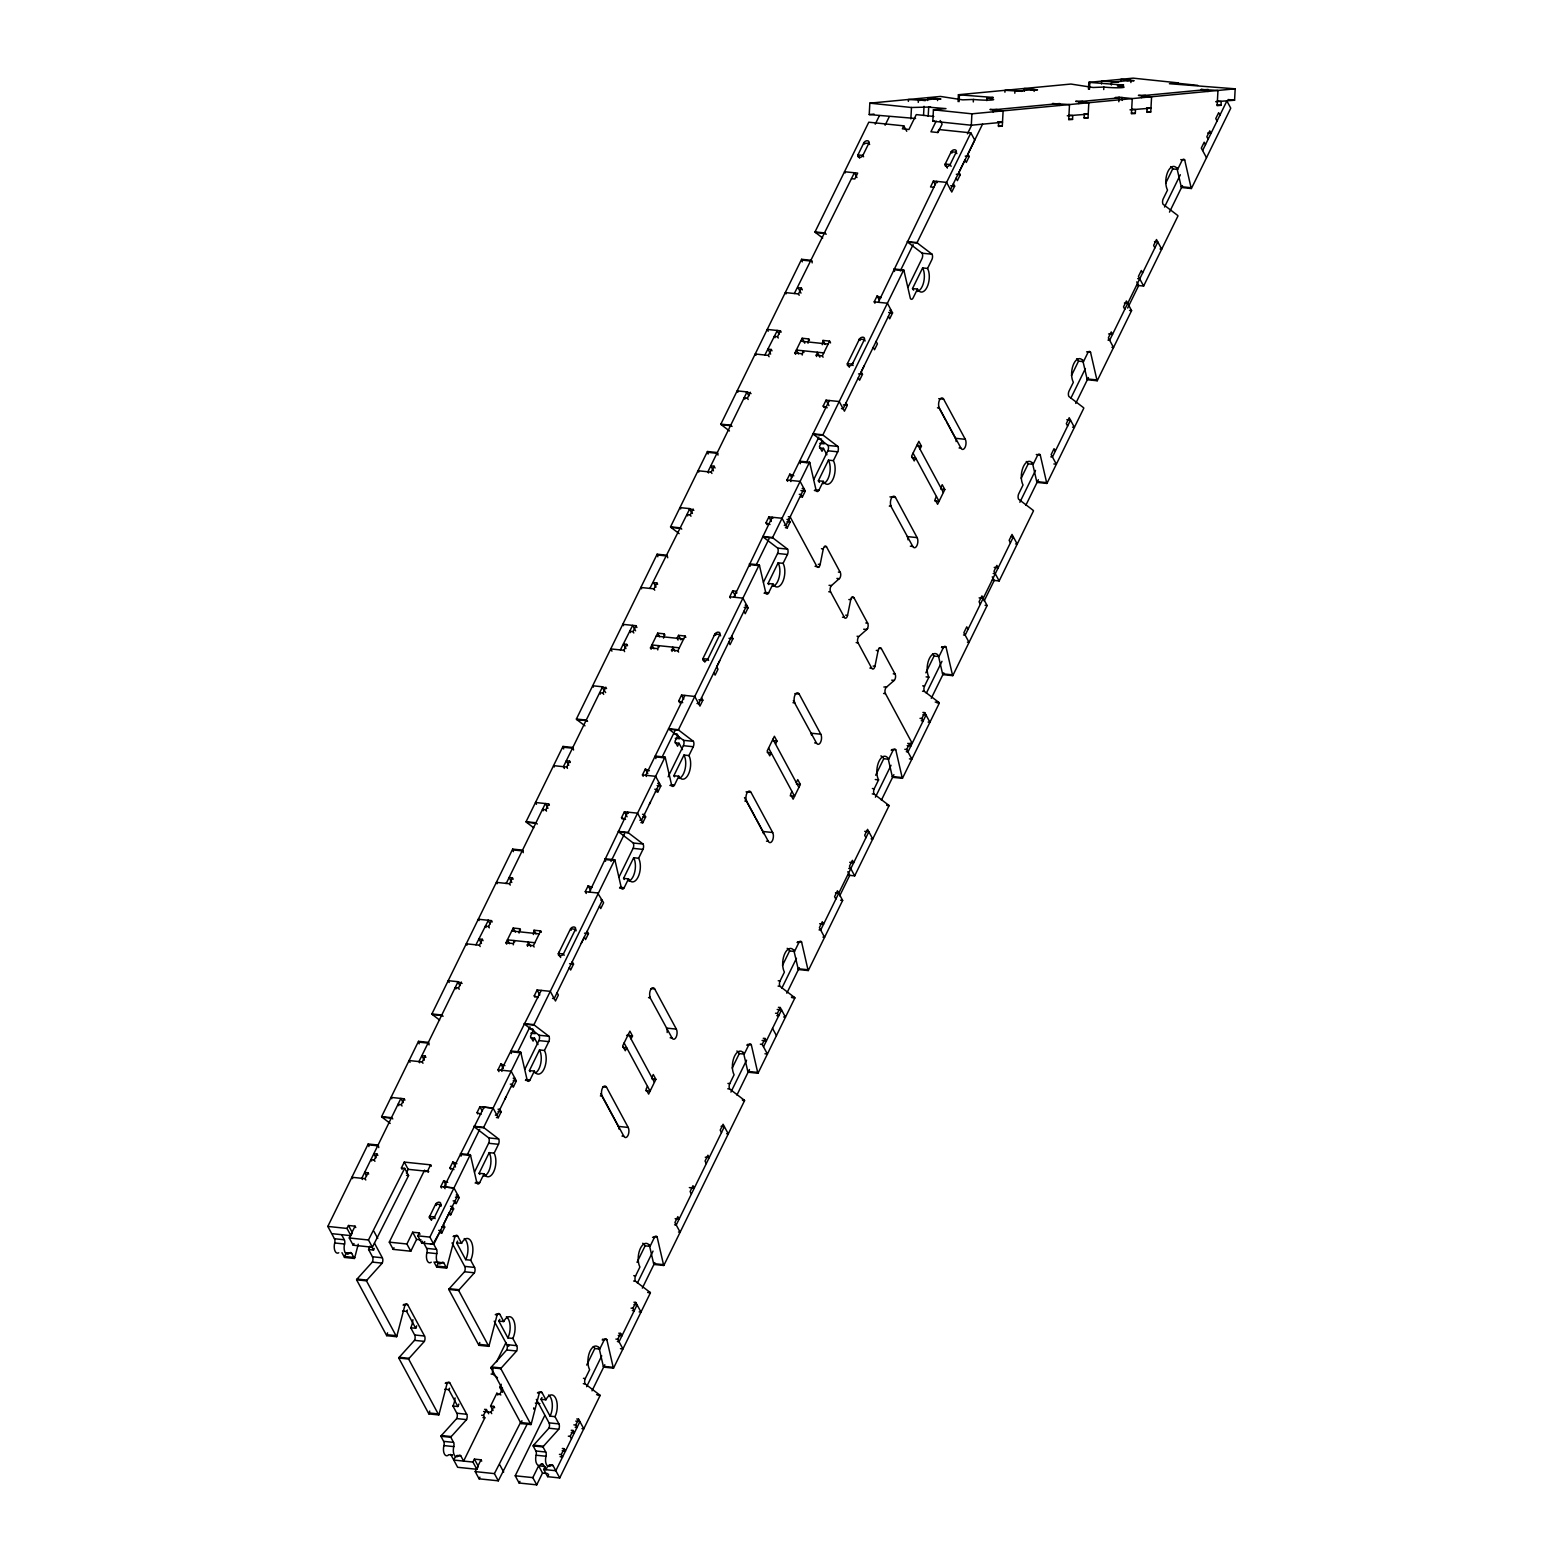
<?xml version="1.0" encoding="UTF-8"?>
<svg xmlns="http://www.w3.org/2000/svg" width="1563" height="1563" viewBox="0 0 1563 1563"><rect width="100%" height="100%" fill="white"/><g stroke="black" fill="none" stroke-linecap="round" stroke-linejoin="round"><path stroke-width="1.5" d="M867.309 628.893A3.712 1.856 -84 0 0 867.602 628.346L868.09 626.568A3.829 1.915 -84 0 0 868.129 624.926L867.875 623.657A3.829 1.915 -84 0 0 867.66 623.168L853.945 597.711A3.829 1.915 -84 0 0 850.76 599.528L847.556 615.353A3.829 1.915 -84 0 1 844.684 617.893L830.461 591.635A3.829 1.915 -84 0 1 830.168 590.423L830.129 588.997A3.829 1.915 -84 0 1 830.266 588.079L830.676 586.77A3.829 1.915 -84 0 1 831.496 585.558L839.8 578.193A3.829 1.915 -84 0 0 840.464 572.8L826.534 546.855L824.678 546.659M915.566 118.475L869.223 114.568L869.829 103.158L940.496 96.437L962.71 99.856L973.436 99.446A13.383 1.153 3.1 0 0 991.724 100.012A13.383 1.153 3.1 0 0 986.956 98.156L986.82 100.657M908.357 101.38L908.474 99.485L925.491 100.501L922.209 100.149M910.858 118.905L911.483 107.495L930.61 107.007L928.696 107.183L928.188 116.307M918.243 102.416L918.341 100.52L937.663 98.684L937.566 100.579M923.538 115.447L924.026 106.304M927.621 100.501L927.777 97.648L940.946 99.016L933.795 99.055M997.565 121.758L1002.508 122.266L971.307 125.235L932.818 121.211L933.424 109.801L945.986 108.609L928.696 107.183M958.06 101.575L958.412 94.737L1070.909 84.05L1093.123 87.489L1103.849 87.059A13.383 1.153 3.1 0 0 1122.117 87.626A13.383 1.153 3.1 0 0 1117.369 85.77L1123.68 85.066L1088.825 82.351L1088.454 89.208M959.076 101.673L959.448 94.835L958.412 94.737M971.307 125.235L971.912 113.825L1235.18 88.817L1234.575 100.227L1215.701 101.693M973.3 101.947L973.436 99.446M993.13 111.969L993.247 109.82L1059.636 103.529L1059.538 105.424M998.64 122.637L998.444 126.447L1002.293 126.075L1003.114 110.856L989.946 109.488L997.096 109.469M1004.931 92.217L1005.048 90.302L1022.085 91.318L1018.783 90.986M1014.817 93.252L1014.915 91.338L1034.237 89.501L1034.139 91.416M1024.195 91.338L1024.351 88.485L1037.539 89.853L1030.369 89.873M1055.767 103.881L1052.485 103.549L1069.502 104.545L1068.701 119.765L1072.55 119.394L1072.765 115.603L1068.818 115.193M1078.841 103.588L1078.939 101.693L1122.371 97.57L1122.234 100.423M1084.351 114.49L1084.136 118.3L1088.004 117.928L1088.825 102.728L1075.657 101.341L1082.807 101.321M1089.489 89.286L1089.86 82.448M1101.466 83.992L1101.622 81.139L1118.659 82.155L1115.357 81.804M1103.712 89.56L1103.849 87.059M1111.352 85.027L1111.508 82.175L1130.811 80.338L1130.889 82.565M1118.834 101.79L1119.088 97.219L1132.257 98.586L1131.436 113.806L1135.305 113.435L1135.5 109.644L1131.553 109.234M1141.596 97.629L1141.693 95.734L1208.082 89.423L1207.965 91.572M1147.086 108.531L1146.89 112.341L1150.759 111.969L1151.579 96.769L1138.392 95.382L1145.562 95.363M1204.213 89.794L1200.931 89.443L1217.968 90.459L1217.147 105.678L1221.016 105.307L1221.211 101.497L1217.264 101.087M910.35 743.109L912.186 743.304L885.225 693.171A3.829 1.915 -84 0 1 886.338 687.271L894.192 680.413A3.829 1.915 -84 0 0 894.622 679.905L895.189 678.791A3.829 1.915 -84 0 0 895.228 674.337L881.356 648.567A3.829 1.915 -84 0 0 878.132 650.618L874.928 666.424A3.829 1.915 -84 0 1 871.744 668.261L858.028 642.803A3.829 1.915 -84 0 1 857.599 639.384L858.263 637.255A3.829 1.915 -84 0 1 858.693 636.629L866.996 629.322A3.829 1.915 -84 0 0 867.602 628.346M815.046 566.334L816.902 566.529A3.829 1.915 -84 0 0 820.145 564.497L823.291 548.906A3.829 1.915 -84 0 1 826.456 546.718L826.534 546.855M850.76 599.528L848.846 599.567M874.928 666.424L873.131 666.014M358.259 1244.187L354.762 1257.531A3.829 1.915 -84 0 1 354.41 1258.469L344.524 1257.434A3.829 1.915 -84 0 0 344.895 1256.496L345.384 1254.581M412.906 1319.7A13.383 6.682 -84 0 1 410.756 1327.769L414.644 1334.978A3.829 1.915 -84 0 1 414.508 1340.351L399.229 1357.29A3.829 1.915 -84 0 0 398.76 1358.032L428.868 1413.909L438.754 1414.945L408.627 1359.068A3.829 1.915 -84 0 1 409.096 1358.325L424.374 1341.386A3.829 1.915 -84 0 0 424.53 1336.013L407.65 1304.714A3.829 1.915 -84 0 0 404.915 1305.242L396.943 1335.759A3.829 1.915 -84 0 1 396.572 1336.717L386.706 1335.681A3.829 1.915 -84 0 0 387.057 1334.724L387.565 1332.829M452.02 1242.898L464.68 1266.382A3.829 1.915 -84 0 1 464.524 1271.754L449.245 1288.694A3.829 1.915 -84 0 0 448.776 1289.436L478.903 1345.313L488.789 1346.349L458.662 1290.471A3.829 1.915 -84 0 1 459.131 1289.729L474.41 1272.79A3.829 1.915 -84 0 0 474.566 1267.417L470.658 1260.188A13.383 6.682 -84 0 0 471.166 1241.452A13.383 6.682 -84 0 0 461.573 1243.347L457.685 1236.118A3.829 1.915 -84 0 0 454.931 1236.646L446.959 1267.163A3.829 1.915 -84 0 1 446.608 1268.121L436.722 1267.085A3.829 1.915 -84 0 0 437.093 1266.128L437.581 1264.233M428.868 1413.909A3.829 1.915 -84 0 0 429.239 1412.972L429.727 1411.057M438.754 1414.945A3.829 1.915 -84 0 0 439.105 1414.007L447.077 1383.489A3.829 1.915 -84 0 1 449.831 1382.942L466.712 1414.261A3.829 1.915 -84 0 1 466.556 1419.614L451.277 1436.553A3.829 1.915 -84 0 0 450.808 1437.296L453.544 1442.375A3.829 1.915 -84 0 1 453.798 1446.615A7.639 3.829 -84 0 0 454.325 1455.094A7.639 3.829 -84 0 0 458.701 1455.7A3.829 1.915 -84 0 1 460.89 1456.013L463.625 1461.092L484.823 1417.836L483.514 1415.433L486.406 1409.533L484.55 1409.338M478.903 1345.313A3.829 1.915 -84 0 0 479.255 1344.375L479.763 1342.461M488.789 1346.349A3.829 1.915 -84 0 0 489.141 1345.411L497.112 1314.893A3.829 1.915 -84 0 1 499.847 1314.346L503.755 1321.575A13.383 6.682 -84 0 1 513.348 1319.68A13.383 6.682 -84 0 1 512.84 1338.436L516.728 1345.665A3.829 1.915 -84 0 1 516.591 1351.018L501.293 1367.957A3.829 1.915 -84 0 0 500.844 1368.7L530.951 1424.577L521.085 1423.561L490.958 1367.684A3.829 1.915 -84 0 1 491.427 1366.941L506.705 1349.983A3.829 1.915 -84 0 0 506.861 1344.629L494.201 1321.145M521.085 1423.561A3.829 1.915 -84 0 0 521.436 1422.604L521.925 1420.708M530.951 1424.577A3.829 1.915 -84 0 0 531.322 1423.639L539.294 1393.121A3.829 1.915 -84 0 1 542.029 1392.594L545.917 1399.803A13.383 6.682 -84 0 1 555.529 1397.928A13.383 6.682 -84 0 1 555.002 1416.664L558.909 1423.893A3.829 1.915 -84 0 1 558.753 1429.246L543.475 1446.205A3.81 1.915 -84 0 0 543.006 1446.947L545.741 1452.027A3.829 1.915 -84 0 1 546.015 1456.267A7.639 3.829 -84 0 0 546.522 1464.726A7.639 3.829 -84 0 0 550.899 1465.352A3.829 1.915 -84 0 1 553.087 1465.645L559.73 1477.953L547.656 1476.683L543.748 1469.474L545.018 1466.895M559.222 951.926L558.382 953.645A2.872 2.012 -28.3 0 0 563.305 954.172L575.536 929.204A2.872 2.012 -28.3 0 0 570.612 928.676L558.46 953.45L560.648 957.513M868.52 143.933L868.989 142.936A2.872 2.012 -28.3 0 0 864.065 142.428L857.931 154.913L859.63 158.078M439.867 1206.128L440.688 1204.448A2.872 2.012 -28.3 0 0 435.764 1203.92L429.473 1216.776L431.173 1219.941M338.761 1252.764A7.639 3.829 -84 0 1 334.951 1250.869A7.639 3.829 -84 0 1 334.697 1242.976A3.829 1.915 -84 0 0 334.443 1238.736L327.82 1226.427L368.184 1143.999L378.07 1145.034A3.829 1.915 -84 0 1 378.383 1145.855L378.774 1147.574M390.203 1123.426L382.036 1117.193A3.829 1.915 -84 0 1 381.606 1116.627L418.493 1041.329L428.379 1042.365A3.829 1.915 -84 0 1 428.692 1043.166L429.083 1044.905M439.594 1020.053L432.345 1014.524A3.829 1.915 -84 0 1 431.896 1013.957L512.664 849.1L522.55 850.135A3.829 1.915 -84 0 1 522.843 850.956L523.253 852.675M533.764 827.823L526.497 822.294A3.829 1.915 -84 0 1 526.067 821.728L562.973 746.43L572.84 747.466A3.829 1.915 -84 0 1 573.152 748.267L573.562 750.006M584.972 725.838L576.806 719.605A3.829 1.915 -84 0 1 576.376 719.039L657.144 554.201L667.01 555.236A3.829 1.915 -84 0 1 667.323 556.037L667.714 557.776M679.143 533.628L670.976 527.395A3.829 1.915 -84 0 1 670.547 526.829L707.433 451.512L717.319 452.547A3.829 1.915 -84 0 1 717.632 453.368L718.023 455.087M729.452 430.939L721.285 424.706A3.829 1.915 -84 0 1 720.856 424.14L801.604 259.302L811.49 260.337A3.829 1.915 -84 0 1 811.803 261.138L812.193 262.877M822.705 238.025L815.456 232.477A3.829 1.915 -84 0 1 815.026 231.91L868.774 122.207L903.824 125.861L906.755 131.292M863.577 143.405L868.891 143.151L869.634 144.499M875.221 124.18L879.422 115.623M863.597 156.788L862.874 155.421L857.931 154.913A2.872 2.051 -26.9 0 0 859.376 157.394A2.872 2.051 -26.9 0 0 862.913 155.44L863.245 154.678M462.101 983.42L458.076 981.72L418.962 1061.59L419.607 1062.781M475.934 944.834L488.379 920.294M606.581 688.501L602.556 686.802L563.422 766.671L564.399 768.488M620.413 649.915L632.663 625.376L635.574 630.788M693.855 510.339L689.85 508.639L649.895 588.411M751.061 393.602L747.036 391.903L707.902 471.772L708.547 472.983M764.874 355.016L777.339 330.496M862.874 155.421L868.891 143.151M365.801 1180.006L365.058 1178.658L367.95 1172.758L364.667 1172.426L366.602 1176.021M374.944 1161.329L374.221 1159.98L377.093 1154.08L373.811 1153.748L375.999 1157.812M402.023 1106.037L401.3 1104.689L404.192 1098.789L391.024 1097.402L391.746 1098.769M422.987 1063.289L422.244 1061.922L425.136 1056.021L421.854 1055.689L424.276 1060.202M459.209 989.301L458.487 987.953L461.378 982.052M480.173 946.553L479.431 945.185L482.322 939.304L479.04 938.953L481.463 943.466M489.317 927.875L488.594 926.507L491.466 920.627L478.298 919.239L479.04 920.587M510.261 885.107L509.538 883.759L512.43 877.859L509.128 877.507L511.804 882.489M546.503 811.138L545.78 809.79L548.672 803.89L535.484 802.503L536.461 804.32M567.447 768.371L566.724 767.023L569.616 761.122L566.314 760.771L568.756 765.303M603.689 694.402L602.966 693.054L605.858 687.153M624.633 651.634L623.911 650.286L626.802 644.386L623.5 644.054L625.942 648.567M633.797 632.976L633.054 631.608L635.946 625.708L622.777 624.34L623.5 625.688M654.741 590.208L653.998 588.841L656.89 582.96L653.608 582.608L656.03 587.121M690.983 516.239L690.24 514.872L693.132 508.971M711.927 473.472L711.185 472.124L714.076 466.223L710.794 465.872L713.47 470.834M748.169 399.503L747.427 398.155L750.318 392.254M769.113 356.735L768.371 355.387L771.262 349.487L767.98 349.135L770.657 354.117M778.257 338.057L777.534 336.709L780.425 330.809L767.238 329.441L768.215 331.239M799.201 295.309L798.478 293.942L801.37 288.041L798.068 287.709L800.998 293.121M885.107 125.216L889.308 116.658M332.528 1233.735L350.913 1235.669L347.025 1228.44L348.471 1225.49L355.055 1226.174L355.778 1227.541M431.349 1166.193L430.626 1164.845L404.289 1162.091L401.398 1167.991L404.68 1168.342L408.588 1175.552L372.385 1247.215L353.16 1245.203L349.272 1237.974L355.055 1226.174M351.011 1235.473L352.359 1232.719L348.471 1225.49M353.16 1245.203L353.98 1243.542M903.824 125.861L902.379 128.811L908.963 129.495L916.27 114.607L933.814 116.444M506.705 944.15L505.963 942.802L513.192 928.051L519.776 928.735L520.499 930.102M651.165 649.251L650.442 647.903L657.671 633.152L664.255 633.836L664.978 635.203M795.645 354.352L794.903 352.984L802.132 338.253L808.716 338.937L809.458 340.285M513.289 944.834L513.993 940.535L514.735 941.903M519.776 928.735L519.072 933.052M657.749 649.934L658.472 645.636L659.195 646.984M664.255 633.836L663.533 638.134M802.229 355.035L802.933 350.737L803.91 352.535M808.716 338.937L808.012 343.235M372.385 1247.215L368.477 1239.987L404.68 1168.342M406.38 1173.012L408.177 1169.319L404.289 1162.091M527.552 946.338L528.274 942.04L530.697 946.553M541.365 932.271L540.642 930.923L534.038 930.239L533.335 934.537M672.031 651.439L672.735 647.121L674.923 651.185M685.844 637.372L685.102 636.024L678.518 635.34L677.072 638.271L678.049 640.088M816.492 356.52L817.215 352.222L819.891 357.185M830.559 342.922L829.582 341.105L822.998 340.421L822.275 344.739M936.139 121.152L930.923 131.8L937.507 132.484L938.953 129.534L970.857 132.875L974.745 140.103L950.48 189.631M534.136 947.022L533.413 945.674L540.642 930.923M678.616 652.123L677.873 650.755L685.102 636.024M823.076 357.224L822.353 355.856L829.582 341.105M419.998 1234.242L419.255 1232.894L412.671 1232.211L416.579 1239.42L410.795 1251.221L393.192 1249.384L389.285 1242.155L424.452 1170.394L428.457 1172.094M427.734 1170.746L430.626 1164.845M937.937 132.64L942.118 124.122L940.164 120.507M393.192 1249.384L393.993 1247.723M410.795 1251.221L406.908 1243.992L412.671 1232.211M441.528 1187.939L440.805 1186.571L443.697 1180.671L447.721 1182.37M450.672 1169.261L449.949 1167.893L452.84 1161.993L456.865 1163.693M477.77 1113.95L477.047 1112.602L479.919 1106.702L493.107 1108.089L498.284 1117.721L496.448 1117.525M498.968 1071.651L497.991 1069.834L500.883 1063.954L504.908 1065.653M534.956 997.233L534.233 995.865L537.105 989.965L550.293 991.352L555.471 1000.984L558.362 995.084L557.073 992.681M586.242 893.469L585.265 891.672L588.157 885.772L592.182 887.471M622.25 819.051L621.507 817.703L624.399 811.803L637.567 813.17L642.764 822.802L640.908 822.626M643.194 776.303L642.452 774.935L645.343 769.035L649.368 770.735M679.671 702.764L678.694 700.966L681.585 695.066L694.754 696.453L699.95 706.085L702.842 700.185L701.533 697.782M730.468 598.121L729.745 596.773L732.637 590.873L735.919 591.205L736.896 593.022M766.964 524.601L765.987 522.804L768.879 516.904L782.047 518.271L787.244 527.903L785.388 527.708M787.654 481.384L786.931 480.036L789.823 474.136L793.848 475.836M823.896 407.415L823.173 406.067L826.065 400.167L839.233 401.535L844.43 411.167L847.322 405.286L846.013 402.863M874.948 303.222L874.225 301.854L877.097 295.974L881.122 297.673M953.371 183.731L954.661 186.134L951.769 192.034L946.592 182.402L933.404 181.034L930.532 186.935L933.814 187.267M456.22 1195.011L457.861 1195.167L433.791 1244.324L421.717 1243.073L417.809 1235.845L419.255 1232.894M445.064 1188.72L444.087 1186.923L484.042 1107.132M501.938 1071.397L501.274 1070.186L541.228 990.395M646.398 776.479L645.753 775.287L684.887 695.418M708.606 660.426L707.883 659.058L702.842 658.746A2.872 2.012 -28.3 0 0 707.765 659.273L719.996 634.285A2.872 2.012 -28.3 0 0 715.092 633.777L702.94 658.551L704.893 662.165M790.878 481.58L790.214 480.369L829.347 400.499M853.085 365.527L852.343 364.159L864.476 339.386A2.872 2.012 -28.3 0 0 859.552 338.878L847.322 363.847A2.872 2.012 -28.3 0 0 852.245 364.355L853.105 362.636M714.232 635.516L714.975 633.972L719.918 634.5L720.641 635.848M858.693 340.597L859.455 339.073L864.398 339.581L865.121 340.949M574.696 930.923L575.438 929.399L570.612 928.676L571.237 930.239M421.717 1243.073L422.616 1241.217M432.775 1218.652L433.01 1218.554A2.227 1.563 -28.3 0 0 434.416 1217.284L440.61 1204.643L435.667 1204.116L436.39 1205.483M424.745 1241.569L423.905 1243.288L426.64 1248.368A3.829 1.915 -84 0 1 426.914 1252.608A7.639 3.829 -84 0 0 427.246 1260.716A7.639 3.829 -84 0 0 431.251 1262.201M467.591 1154.139L479.685 1129.443M517.451 1052.368L529.955 1026.832M610.977 861.428L624.536 833.782M661.911 757.469L675.47 729.804M756.492 564.399L768.996 538.883M806.391 462.57L818.895 437.034M900.327 270.829L913.144 244.649M967.438 133.832L971.619 125.274M446.608 1268.121L443.872 1263.041A3.829 1.915 -84 0 0 441.684 1262.728A7.639 3.829 -84 0 1 437.308 1262.123A7.639 3.829 -84 0 1 436.78 1253.643A3.829 1.915 -84 0 0 436.526 1249.404L429.884 1237.095L470.268 1154.686L460.401 1153.65A3.829 1.915 -84 0 1 460.694 1154.451L461.105 1156.19M494.142 1153.142L489.219 1152.634L479.099 1173.266L484.042 1173.793A13.383 6.682 -84 0 0 493.634 1171.898A13.383 6.682 -84 0 0 494.142 1153.142L498.48 1144.292A3.829 1.915 -84 0 0 498.636 1138.939L484.12 1127.861A3.829 1.915 -84 0 1 483.69 1127.294L520.577 1051.997L510.691 1050.961A3.829 1.915 -84 0 1 511.003 1051.782L511.414 1053.501M544.452 1050.473L539.509 1049.945L529.408 1070.596L534.331 1071.104A13.383 6.682 -84 0 0 543.944 1069.229A13.383 6.682 -84 0 0 544.452 1050.473L548.789 1041.622A3.829 1.915 -84 0 0 548.926 1036.269L534.409 1025.191A3.829 1.915 -84 0 1 533.979 1024.625L614.747 859.767L604.861 858.732A3.829 1.915 -84 0 1 605.174 859.552L605.565 861.291M638.622 858.243L633.679 857.735L623.578 878.367L628.502 878.894A13.383 6.682 -84 0 0 638.114 876.999A13.383 6.682 -84 0 0 638.622 858.243L642.96 849.393A3.829 1.915 -84 0 0 643.096 844.04L628.58 832.962A3.829 1.915 -84 0 1 628.15 832.395L665.037 757.098L655.171 756.062A3.829 1.915 -84 0 1 655.483 756.883L655.874 758.602M688.931 755.574L683.988 755.046L673.868 775.697L678.811 776.205A13.383 6.682 -84 0 0 688.404 774.31A13.383 6.682 -84 0 0 688.931 755.574L693.269 746.723A3.829 1.915 -84 0 0 693.405 741.35L678.889 730.292A3.829 1.915 -84 0 1 678.459 729.726L759.208 564.868L749.341 563.833A3.829 1.915 -84 0 1 749.654 564.653L750.045 566.373M783.102 563.344L778.159 562.817L768.039 583.468L772.982 583.976A13.383 6.682 -84 0 0 782.575 582.1A13.383 6.682 -84 0 0 783.102 563.344L787.439 554.494A3.829 1.915 -84 0 0 787.576 549.141L773.06 538.063A3.829 1.915 -84 0 1 772.63 537.496L809.517 462.199L799.631 461.163A3.829 1.915 -84 0 1 799.943 461.964L800.354 463.703M833.392 460.655L828.449 460.147L818.348 480.779L823.291 481.306A13.383 6.682 -84 0 0 832.884 479.411A13.383 6.682 -84 0 0 833.392 460.655L837.729 451.805A3.829 1.915 -84 0 0 837.885 446.451L823.369 435.374A3.829 1.915 -84 0 1 822.919 434.807L903.688 269.969L893.802 268.934A3.829 1.915 -84 0 1 894.114 269.754L894.524 271.474M927.562 268.445L922.619 267.918L912.518 288.569L917.461 289.077A13.383 6.682 -84 0 0 927.054 287.182A13.383 6.682 -84 0 0 927.562 268.445L931.9 259.595A3.829 1.915 -84 0 0 932.056 254.222L917.54 243.164A3.829 1.915 -84 0 1 917.09 242.597L970.857 132.875M533.374 1030.369L530.482 1036.269L533.081 1041.095L534.526 1038.145L530.58 1037.734M677.854 735.47L674.962 741.37L677.561 746.196L679.006 743.246L675.04 742.816M822.314 440.571L819.422 446.471L822.021 451.277L823.467 448.327L819.52 447.917M438.675 1230.374L440.532 1230.569L432.951 1244.246M504.888 1099.18L506.021 1096.874M569.225 967.849L602.341 900.268L600.7 900.093M581.26 943.29L584.288 937.136L585.578 939.539L588.47 933.639L587.16 931.235M649.368 804.281L650.501 801.975M719.722 660.661L716.714 666.815L718.003 669.218L715.112 675.118L713.822 672.715M697 703.506L698.661 703.663L731.758 636.082M789.315 518.584L790.448 516.278M864.202 365.762L861.174 371.896L862.483 374.319L859.591 380.219L858.302 377.797M841.48 408.588L843.121 408.764L876.237 341.183M982.541 124.161L967.888 154.112L969.177 156.515L966.286 162.415L964.996 160.012L958.979 172.301L960.268 174.704L957.377 180.605L956.087 178.202M439.985 1232.777L441.821 1232.973L444.713 1227.072L443.404 1224.65L449.421 1212.36L450.73 1214.783L448.894 1214.588M450.73 1214.783L453.622 1208.883L452.332 1206.48L450.476 1206.284M454.423 1203.295L456.279 1203.49L459.17 1197.59L453.973 1187.958L440.805 1186.571M498.284 1117.721L501.176 1111.821L499.886 1109.417L498.03 1109.222M511.609 1086.559L513.465 1086.754L516.357 1080.854L511.16 1071.222L497.991 1069.834M572.234 961.714L573.543 964.117L570.651 970.017L569.342 967.614L554.181 998.581L552.54 998.405M642.764 822.802L645.656 816.921L644.347 814.499L642.51 814.303M655.464 791.581L657.925 791.855L660.817 785.955L655.639 776.323L642.452 774.935M745.16 605.194L746.801 605.369L731.64 636.336L732.93 638.739L730.058 644.64L728.749 642.237M729.745 596.773L742.913 598.141L748.11 607.773L745.219 613.673L743.929 611.27M787.244 527.903L790.116 522.003L788.827 519.6L786.971 519.404M800.549 496.741L802.405 496.936L805.297 491.036L800.1 481.404L786.931 480.036M874.225 301.854L887.393 303.242L892.571 312.874L889.699 318.774L888.39 316.371M474.527 1172.016L488.613 1143.276A3.829 1.915 -84 0 0 488.75 1137.903L474.234 1126.825A3.829 1.915 -84 0 1 473.804 1126.278L483.69 1127.294M524.816 1069.346L538.903 1040.587A3.829 1.915 -84 0 0 539.059 1035.234L524.543 1024.156A3.829 1.915 -84 0 1 524.113 1023.589L533.979 1024.625M618.987 877.117L633.074 848.357A3.829 1.915 -84 0 0 633.23 843.004L618.714 831.926A3.829 1.915 -84 0 1 618.284 831.36L628.15 832.395M668.124 776.831L683.383 745.688A3.829 1.915 -84 0 0 683.519 740.334L669.003 729.257A3.829 1.915 -84 0 1 668.573 728.69L678.459 729.726M763.467 582.217L777.553 553.458A3.829 1.915 -84 0 0 777.69 548.105L763.174 537.027A3.829 1.915 -84 0 1 762.744 536.461L772.63 537.496M813.776 479.528L827.862 450.789A3.829 1.915 -84 0 0 827.999 445.416L813.483 434.338A3.829 1.915 -84 0 1 813.053 433.791L822.919 434.807M907.947 287.318L922.014 258.559A3.829 1.915 -84 0 0 922.17 253.206L907.654 242.128A3.829 1.915 -84 0 1 907.224 241.562L917.09 242.597M475.113 1182.976L476.969 1183.171A3.829 1.915 -84 0 0 479.704 1182.644L484.042 1173.793M525.402 1080.307L527.259 1080.502A3.829 1.915 -84 0 0 530.013 1079.955L534.331 1071.104M619.573 888.077L621.429 888.272A3.829 1.915 -84 0 0 624.184 887.725L628.502 878.894M669.882 785.408L671.738 785.603A3.829 1.915 -84 0 0 674.474 785.056L678.811 776.205M764.053 593.178L765.909 593.373A3.829 1.915 -84 0 0 768.644 592.826L772.982 583.976M814.362 490.489L816.199 490.684A3.829 1.915 -84 0 0 818.953 490.157L823.291 481.306M917.461 289.077L913.124 297.927A3.829 1.915 -84 0 1 910.369 298.474L904 270.77A3.829 1.915 -84 0 0 903.688 269.969M631.061 1038.926L632.507 1035.976L629.909 1031.17L622.68 1045.921L625.278 1050.727L626.724 1047.777L622.777 1047.366M775.541 744.027L776.987 741.077L774.388 736.271L767.159 751.002L769.758 755.828L771.204 752.878L767.238 752.467M920.001 449.128L921.447 446.178L918.849 441.352L911.62 456.103L914.218 460.929L915.664 457.979L911.717 457.549M496.624 1361.705L506.002 1342.539M455.263 1456.99L453.739 1460.057L472.964 1462.069L476.852 1469.298L457.646 1467.286L451.355 1455.602M493.029 1410.549L490.587 1406.036L496.858 1393.258L500.883 1394.958M502.426 1392.34L499.75 1387.358L501.254 1384.271M647.492 1086.324L646.047 1089.274L648.645 1094.08L655.874 1079.33L653.275 1074.523L651.83 1077.474M791.972 791.406L790.526 794.356L793.125 799.181L800.354 784.431L797.755 779.624L796.309 782.555M936.452 496.506L935.006 499.457L937.605 504.282L944.814 489.532L942.215 484.706L940.77 487.656M491.72 1413.636L490.997 1412.288L493.888 1406.387L490.587 1406.036M500.14 1393.61L502.505 1388.823M472.964 1462.069L474.41 1459.119L480.994 1459.803L481.717 1461.151M526.809 1424.909L498.304 1480.825L479.099 1478.832L475.211 1471.604L480.994 1459.803M476.852 1469.298L478.298 1466.348L474.41 1459.119M479.099 1478.832L479.919 1477.172M498.304 1480.825L494.416 1473.616L520.987 1421.627M544.784 1466.465L538.61 1465.82L542.517 1473.049L536.734 1484.85L519.111 1483.013L515.223 1475.785L544.608 1415.824M519.111 1483.013L519.932 1481.353M586.711 1365.046L594.8 1348.517A13.383 6.682 -84 0 0 593.295 1346.525M637.02 1262.357L645.109 1245.848A13.383 6.682 -84 0 0 642.706 1243.249M732.207 1068.076L739.279 1053.618A13.383 6.682 -84 0 0 736.876 1051.02M782.496 965.387L789.589 950.949A13.383 6.682 -84 0 0 787.185 948.331M875.671 775.228L883.759 758.719L888.683 759.227L893.02 750.377A3.829 1.915 -84 0 1 895.775 749.849L902.144 777.534A3.829 1.915 -84 0 0 902.457 778.335L892.59 777.319A3.829 1.915 -84 0 1 892.278 776.498L888.292 759.188M925.843 672.813L934.049 656.03A13.383 6.682 -84 0 0 932.525 654.037M1021.147 478.258L1028.22 463.82A13.383 6.682 -84 0 0 1026.266 461.476M1071.456 375.589L1078.529 361.131A13.383 6.682 -84 0 0 1076.575 358.806M1165.627 183.359L1172.699 168.902A13.383 6.682 -84 0 0 1170.746 166.577M536.734 1484.85L532.827 1477.621L538.61 1465.82M559.73 1477.953L600.094 1395.525A3.829 1.915 -84 0 0 599.664 1394.958L585.148 1383.88A3.829 1.915 -84 0 1 585.304 1378.527L589.642 1369.676A13.383 6.682 -84 0 1 590.15 1350.94A13.383 6.682 -84 0 1 599.743 1349.045L604.08 1340.194A3.829 1.915 -84 0 1 606.835 1339.647L613.204 1367.332A3.829 1.915 -84 0 0 613.517 1368.153L603.631 1367.117A3.829 1.915 -84 0 1 603.318 1366.316L598.942 1347.267M613.517 1368.153L650.403 1292.855A3.829 1.915 -84 0 0 649.974 1292.288L635.457 1281.211A3.829 1.915 -84 0 1 635.594 1275.857L639.931 1267.007A13.383 6.682 -84 0 1 640.459 1248.251A13.383 6.682 -84 0 1 650.052 1246.356L654.389 1237.505A3.829 1.915 -84 0 1 657.124 1236.978L663.513 1264.662A3.829 1.915 -84 0 0 663.826 1265.483L653.94 1264.447A3.829 1.915 -84 0 1 653.627 1263.627L649.251 1244.597M663.826 1265.483L744.574 1100.626A3.829 1.915 -84 0 0 744.144 1100.059L729.628 1088.981A3.829 1.915 -84 0 1 729.765 1083.628L734.102 1074.777A13.383 6.682 -84 0 1 734.63 1056.021A13.383 6.682 -84 0 1 744.222 1054.126L748.56 1045.295A3.829 1.915 -84 0 1 751.295 1044.748L757.684 1072.433A3.829 1.915 -84 0 0 757.996 1073.253L748.11 1072.218A3.829 1.915 -84 0 1 747.798 1071.397L743.421 1052.368M757.996 1073.253L794.883 997.956A3.829 1.915 -84 0 0 794.453 997.389L779.937 986.312A3.829 1.915 -84 0 1 780.074 980.939L784.411 972.108A13.383 6.682 -84 0 1 784.919 953.352A13.383 6.682 -84 0 1 794.532 951.457L798.849 942.606A3.829 1.915 -84 0 1 801.604 942.079L807.973 969.763A3.829 1.915 -84 0 0 808.286 970.564L798.419 969.529A3.829 1.915 -84 0 1 798.107 968.728L793.711 949.698M847.693 875.124L854.687 875.866L889.054 805.726A3.829 1.915 -84 0 0 888.624 805.16L874.108 794.082A3.829 1.915 -84 0 1 874.245 788.729L878.582 779.878A13.383 6.682 -84 0 1 879.09 761.122A13.383 6.682 -84 0 1 888.683 759.227M902.457 778.335L939.343 703.037A3.829 1.915 -84 0 0 938.914 702.471L924.397 691.393A3.829 1.915 -84 0 1 924.554 686.04L928.891 677.189A13.383 6.682 -84 0 1 929.399 658.453A13.383 6.682 -84 0 1 938.992 656.558L943.329 647.707A3.829 1.915 -84 0 1 946.064 647.16L952.453 674.845A3.829 1.915 -84 0 0 952.766 675.665L942.88 674.63A3.829 1.915 -84 0 1 942.567 673.829L938.582 656.519M992.153 580.225L999.167 580.948L1033.514 510.808A3.829 1.915 -84 0 0 1033.084 510.261L1018.568 499.183A3.829 1.915 -84 0 1 1018.724 493.81L1023.042 484.979A13.383 6.682 -84 0 1 1023.57 466.223A13.383 6.682 -84 0 1 1033.163 464.328L1037.5 455.478A3.829 1.915 -84 0 1 1040.235 454.931L1046.624 482.635A3.829 1.915 -84 0 0 1046.936 483.436L1037.051 482.4A3.829 1.915 -84 0 1 1036.738 481.599L1032.361 462.55M1046.936 483.436L1083.823 408.138A3.829 1.915 -84 0 0 1083.393 407.572L1068.877 396.494A3.829 1.915 -84 0 1 1069.014 391.141L1073.351 382.29A13.383 6.682 -84 0 1 1073.859 363.534A13.383 6.682 -84 0 1 1083.472 361.659L1087.809 352.808A3.829 1.915 -84 0 1 1090.544 352.261L1096.913 379.946A3.829 1.915 -84 0 0 1097.226 380.766L1087.36 379.731A3.829 1.915 -84 0 1 1087.047 378.91L1082.651 359.881M1136.633 285.326L1143.628 286.049L1177.994 215.909A3.829 1.915 -84 0 0 1177.564 215.342L1163.048 204.265A3.829 1.915 -84 0 1 1163.185 198.911L1167.522 190.061A13.383 6.682 -84 0 1 1168.03 171.324A13.383 6.682 -84 0 1 1177.642 169.429L1181.98 160.579A3.829 1.915 -84 0 1 1184.715 160.032L1191.084 187.716A3.829 1.915 -84 0 0 1191.397 188.537L1181.53 187.501A3.829 1.915 -84 0 1 1181.218 186.7L1176.822 167.651M547.206 1467.11L545.956 1469.689L543.553 1465.254M586.613 1386.713L601.735 1355.844M637.391 1283.028L653.041 1251.103M730.937 1092.088L746.567 1060.183M781.871 988.109L796.466 958.334M875.417 797.189L891.047 765.284M926.351 693.21L941.981 661.305M1019.877 502.27L1035.507 470.365M1070.811 398.311L1085.406 368.536M1164.513 207.039L1180.339 174.743M547.656 1476.683L548.652 1474.671M592.006 1390.855L604.822 1364.714M642.334 1288.127L654.838 1262.591M736.915 1095.057L749.419 1069.522M786.814 993.208L799.318 967.692M881.395 800.158L893.899 774.623M931.274 698.309L943.778 672.793M1025.856 505.259L1038.36 479.724M1075.754 403.41L1088.415 377.562M1169.476 212.119L1182.468 185.587M560.101 1456.716L562.563 1456.97L561.273 1454.567L564.165 1448.667L562.309 1448.471M571.491 1438.8L570.182 1436.377L573.074 1430.477L571.218 1430.282M575.164 1427.273L577.021 1427.468L575.712 1425.065L578.603 1419.165L576.767 1418.97M620.452 1348.674L622.934 1348.928L617.737 1339.296L620.628 1333.395L618.772 1333.2M632.351 1310.556L634.207 1310.751L632.898 1308.329L635.789 1302.428L633.953 1302.233M764.932 1053.775L767.394 1054.029L762.216 1044.397L765.108 1038.496L763.252 1038.301M776.831 1015.637L778.687 1015.833L777.378 1013.43L780.269 1007.529L778.413 1007.334M909.412 758.876L911.874 759.13L906.677 749.498L909.568 743.597L907.712 743.402M921.291 720.738L923.147 720.934L921.857 718.531L924.749 712.63L922.893 712.435M763.506 1046.8L781.559 1009.932L777.182 1009.483M1202.611 150.497L1226.877 100.97L1230.765 108.179L1191.397 188.537M839.722 895.814L849.744 875.339L847.81 871.724M984.182 600.915L994.224 580.44L992.271 576.825M1127.665 308.067L1138.685 285.541L1136.75 281.926M808.286 970.564L842.652 900.425L837.455 890.793L834.564 896.693L835.873 899.096M952.766 675.665L987.113 605.526L981.935 595.894L979.044 601.794L980.333 604.197M1097.226 380.766L1131.592 310.627L1126.395 300.995L1123.504 306.895L1124.813 309.298M386.706 1335.681L356.579 1279.804A3.829 1.915 -84 0 1 357.048 1279.062L372.326 1262.103A3.829 1.915 -84 0 0 372.482 1256.75L368.575 1249.521A13.383 6.682 -84 0 0 369.845 1246.199M396.572 1336.717L366.465 1280.839A3.829 1.915 -84 0 1 366.934 1280.097L382.212 1263.138A3.829 1.915 -84 0 0 382.349 1257.785L374.475 1243.191M452.528 1455.055L448.815 1454.665A7.639 3.829 -84 0 1 444.439 1454.059A7.639 3.829 -84 0 1 443.931 1445.58A3.829 1.915 -84 0 0 443.658 1441.36L440.922 1436.28A3.829 1.915 -84 0 1 441.391 1435.537L456.67 1418.579A3.829 1.915 -84 0 0 456.826 1413.226L452.938 1405.997A13.383 6.682 -84 0 0 455.067 1397.928M542.869 1464.511L541.032 1464.316A7.639 3.829 -84 0 1 536.656 1463.71A7.639 3.829 -84 0 1 536.129 1455.231A3.829 1.915 -84 0 0 535.875 1450.992L533.139 1445.912A3.81 1.915 -84 0 1 533.589 1445.169L548.887 1428.211A3.829 1.915 -84 0 0 549.023 1422.858L536.363 1399.373M866.879 629.44L863.675 629.225M858.693 636.629L857.071 636.219M886.827 686.841L883.857 687.017M1088.825 82.351L1133.097 78.15L1178.268 82.878L1169.417 83.718L1235.18 88.817M986.956 98.156L993.267 97.453L959.448 94.835M869.223 114.568L874.049 114.099M1119.088 97.219L1115.22 97.59L1118.522 97.922M932.818 121.211L934.381 121.054M776.928 330.438L779.077 334.072M487.969 920.255L490.137 923.889M794.356 293.512L854.375 172.77L856.973 177.576M746.196 391.825L749.107 395.752M689.009 508.542L692.429 513.446M601.735 686.724L605.663 692.585M505.416 883.329L509.538 883.759M597.613 892.961L603.631 902.691L600.739 908.572L599.45 906.169M457.256 981.623L460.167 985.569M484.862 1107.229L486.523 1107.385M487.343 1107.483L488.985 1107.659M489.805 1107.737L491.446 1107.913M445.748 1187.099L447.389 1187.255M448.21 1187.352L449.851 1187.528M450.672 1187.606L452.332 1187.782M430.509 1243.992L432.13 1244.148M1175.806 83.073L1197.746 85.359M1126.943 80.709L1134.113 80.69L1120.945 79.303L1121.003 81.53M1228.01 99.544L1234.575 100.227M1217.049 104.897L1221.016 105.307M1146.832 107.749L1150.954 108.179L1129.99 109.84M1146.793 111.559L1150.759 111.969M1131.358 113.024L1135.305 113.435M1084.097 113.708L1088.219 114.138L1067.255 115.799M1084.058 117.518L1088.004 117.928M1207.73 132.953L1211.032 133.285L1209.742 130.882L1206.851 136.782L1208.14 139.185M1068.604 118.983L1072.55 119.394M869.829 103.158L911.483 107.495M933.424 109.801L971.912 113.825M998.347 125.665L1002.293 126.075M1180.768 159.621L1184.715 160.032M1172.699 168.902L1177.642 169.429M965.231 156.105L969.177 156.515M1181.218 186.7L1191.084 187.716M956.322 174.294L960.268 174.704M950.714 185.723L954.661 186.134M851.483 178.67L854.785 179.003L857.677 173.102L844.508 171.735L845.153 172.946M1154.51 241.62L1157.792 241.952L1109.632 340.265L1107.991 340.089M1160.039 249.005L1161.7 249.181L1156.503 239.549L1153.611 245.45L1154.901 247.853M815.026 231.91L824.893 232.946A3.829 1.915 -84 0 0 825.323 233.512L826.241 234.216M815.456 232.477L825.323 233.512M907.654 242.128L917.54 243.164M922.17 253.206L932.056 254.222M1137.688 278.605L1139.74 278.82M801.604 259.302A3.829 1.915 -84 0 1 801.917 260.103L811.803 261.138M894.114 269.754L904 270.77M1124.403 303.046L1127.705 303.398M1129.541 310.412L1131.592 310.627M878.328 302.304L936.706 181.367L937.351 182.578M798.478 293.942L785.31 292.574L786.033 293.922M889.64 310.295L891.281 310.47L876.12 341.437L877.41 343.84L874.518 349.741L873.229 347.338M1108.577 333.954L1112.524 334.365L1111.234 331.962L1108.343 337.862L1113.54 347.494L1111.879 347.318M888.624 312.463L892.571 312.874M1086.598 351.851L1090.544 352.261M1078.529 361.131L1083.472 361.659M777.534 336.709L774.232 336.358L774.974 337.725M800.705 341.203L828.156 344.075M1087.047 378.91L1096.913 379.946M823.818 352.906L796.388 350.053L798.459 353.902M794.903 352.984L801.506 353.687M815.769 355.172L822.353 355.856M755.945 355.368L755.203 354L768.371 355.387M852.343 364.159L847.42 363.651L849.354 367.266M858.536 373.909L862.483 374.319M938.718 398.663L943.642 399.171L965.289 439.32A5.744 2.872 -84 0 1 965.074 447.35A5.744 2.872 -84 0 1 960.952 448.151L959.096 447.975M1066.806 419.744L1070.518 420.134L1052.446 457.002L1050.805 456.826M937.468 407.826L939.324 408.021L960.952 448.151M747.036 391.903L737.15 390.867L737.873 392.235M1072.55 427.168L1074.406 427.363L1069.209 417.731L1066.318 423.632L1067.627 426.035M843.356 404.856L847.322 405.286M747.427 398.155L744.144 397.803L744.867 399.151M823.173 406.067L827.198 407.767M946.611 421.971L955.403 438.285L965.289 439.32M1036.289 454.52L1040.235 454.931M720.856 424.14L730.722 425.175A3.829 1.915 -84 0 0 731.152 425.742L732.07 426.425M721.285 424.706L731.152 425.742M813.483 434.338L823.369 435.374M917.501 445.768L921.447 446.178M818.27 438.695L821.571 439.047M1053.872 463.957L1056.354 464.231L1051.157 454.579L1054.048 448.698L1055.338 451.101M1028.22 463.82L1033.163 464.328M819.774 443.404L824.17 443.853L822.431 440.649M827.999 445.416L837.885 446.451M827.862 450.789L837.729 451.805M1036.738 481.599L1046.624 482.635M707.433 451.512A3.829 1.915 -84 0 1 707.746 452.332L717.632 453.368M799.943 461.964L809.829 463L816.199 490.684M940.867 489.121L944.814 489.532M711.185 472.124L698.016 470.737L698.759 472.104M934.654 500.863L939.031 501.332L913.066 453.153M889.933 496.897L895.501 497.464L917.129 537.613A5.744 2.872 -84 0 1 916.914 545.643A5.744 2.872 -84 0 1 912.792 546.464L910.33 546.21M802.151 488.438L803.988 488.633L785.935 525.5L784.294 525.324M815.241 489.766L818.953 490.157M800.979 490.587L805.297 491.036M799.26 494.338L801.116 494.533L802.405 496.936M889.308 506.119L891.164 506.314A5.744 2.872 -84 0 1 891.379 498.284A5.744 2.872 -84 0 1 895.501 497.464M1010.851 536.597L1013.332 536.871L965.172 635.164L963.511 634.988M788.299 516.708L790.155 516.904L816.98 566.666M689.85 508.639L679.964 507.604L680.687 508.952M1015.579 543.924L1017.22 544.1L1012.023 534.448L1009.131 540.349L1010.44 542.771M787.029 521.69L790.116 522.003M917.129 537.613L907.263 536.578A5.744 2.872 -84 0 1 908.005 539.841M690.24 514.872L686.958 514.54L687.681 515.888M765.987 522.804L770.012 524.504M670.547 526.829L680.433 527.864A3.829 1.915 -84 0 0 680.862 528.411L681.761 529.115M670.976 527.395L680.862 528.411M763.174 537.027L773.06 538.063M821.435 548.711L823.291 548.906M994.205 567.408L998.151 567.838L996.862 565.415L993.97 571.316L999.167 580.948M777.69 548.105L787.576 549.141M993.208 573.504L995.26 573.719M777.553 553.458L787.439 554.494M818.289 564.302L820.145 564.497M838.393 572.117L840.249 572.292M657.144 554.201A3.829 1.915 -84 0 1 657.437 555.002L667.323 556.037M749.654 564.653L759.52 565.689L765.909 593.373M836.889 578.427L839.351 578.701M979.102 597.867L983.225 598.297M829.035 585.304L831.496 585.558M985.061 605.311L987.113 605.526M828.761 591.752L830.598 591.947M851.483 597.457L853.945 597.711M764.952 592.436L768.644 592.826M641.572 588.821L640.83 587.473L653.998 588.841M733.868 597.203L772.161 517.236L772.806 518.447M845.7 615.158L847.556 615.353M842.477 617.19L844.333 617.385M744.164 607.362L748.11 607.773M865.804 622.973L867.66 623.168M967.419 642.217L969.06 642.393L963.863 632.761L966.755 626.861L968.064 629.264M941.747 646.711L946.064 647.16M941.473 647.512L943.329 647.707M856.172 642.608L858.028 642.803M878.894 648.313L881.356 648.567M934.049 656.03L938.992 656.558M876.276 650.423L878.132 650.618M728.983 638.329L732.93 638.739M633.054 631.608L629.772 631.276L630.495 632.624M656.226 636.102L683.656 638.974M942.567 673.829L952.453 674.845M679.319 647.805L651.888 644.952L653.959 648.801M869.888 668.065L871.744 668.261M650.442 647.903L657.027 648.586M671.289 650.071L677.873 650.755M926.097 676.896L928.891 677.189M893.235 673.829L895.071 674.024M611.954 651.165L610.742 648.919L623.911 650.286M891.711 680.159L894.192 680.413M922.698 685.844L924.554 686.04M922.541 691.217L924.397 691.393M883.583 693.464L885.44 693.659M935.221 702.08L938.914 702.471M936.882 702.783L939.343 703.037M794.864 693.62L799.181 694.07L820.809 734.219A5.744 2.872 -84 0 1 820.595 742.249A5.744 2.872 -84 0 1 816.492 743.07L814.636 742.874M922.952 714.721L926.038 715.033L907.986 751.901L906.325 751.725M792.988 702.725L794.844 702.92A5.744 2.872 -84 0 1 795.059 694.89A5.744 2.872 -84 0 1 799.181 694.07M920.001 718.335L921.857 718.531M593.412 687.134L592.67 685.766L602.556 686.802M928.09 722.067L929.926 722.262L924.749 712.63M698.895 699.775L702.842 700.185M602.966 693.054L599.664 692.702L600.387 694.07M678.694 700.966L682.718 702.666M820.809 734.219L810.943 733.184A5.744 2.872 -84 0 1 811.588 735.333M907.165 745.61L910.877 746L909.568 743.597M904.821 749.302L906.677 749.498M892.063 749.459L895.775 749.849M891.184 750.181L893.02 750.377M576.376 719.039L586.262 720.074A3.829 1.915 -84 0 0 586.692 720.641L587.59 721.344M576.806 719.605L586.692 720.641M669.003 729.257L678.889 730.292M773.021 740.667L776.987 741.077M673.77 733.594L677.072 733.946L679.671 738.771L675.275 738.303M683.519 740.334L693.405 741.35M683.383 745.688L693.269 746.723M892.278 776.498L902.144 777.534M875.28 779.527L878.582 779.878M562.973 746.43A3.829 1.915 -84 0 1 563.266 747.231L573.152 748.267M655.483 756.883L665.35 757.899L671.738 785.603M872.388 788.534L874.245 788.729M796.388 784.02L800.354 784.431M872.252 793.887L874.108 794.082M566.724 767.023L553.556 765.636L554.279 767.003M886.768 804.965L888.624 805.16M887.198 805.531L889.054 805.726M790.155 795.762L794.551 796.231L768.586 748.052M746.079 791.855L751.021 792.382L772.669 832.512A5.744 2.872 -84 0 1 772.435 840.562A5.744 2.872 -84 0 1 768.332 841.363L766.476 841.168M657.671 783.356L659.527 783.532L641.475 820.399L639.814 820.223M671.387 784.724L674.474 785.056M657.124 785.564L660.817 785.955M654.78 789.237L656.636 789.432L657.925 791.855M744.828 801.038L746.684 801.233L768.332 841.363M864.73 831.34L868.852 831.77L820.692 930.063L819.051 929.907M871.099 838.823L872.74 838.999L867.563 829.367L864.671 835.267L865.961 837.67M643.174 816.648L645.656 816.921M756.023 818.934L762.783 831.477L772.669 832.512M545.78 809.79L542.478 809.439L543.201 810.787M621.507 817.703L625.532 819.403M526.067 821.728L535.953 822.763A3.829 1.915 -84 0 0 536.383 823.33L537.301 824.014M526.497 822.294L536.383 823.33M618.714 831.926L628.58 832.962M849.725 862.327L853.691 862.737L852.382 860.334L849.491 866.215L854.687 875.866M633.23 843.004L643.096 844.04M848.729 868.422L850.8 868.637M633.074 848.357L642.96 849.393M512.664 849.1A3.829 1.915 -84 0 1 512.977 849.92L522.843 850.956M605.174 859.552L615.06 860.588L621.429 888.272M835.463 892.864L838.745 893.215M840.581 900.21L842.652 900.425M619.847 887.276L624.184 887.725M497.093 883.74L496.37 882.372L506.236 883.408L545.37 803.538L547.968 808.364M585.265 891.672L598.434 893.04M589.388 892.102L627.701 812.154L628.346 813.346M819.637 923.753L823.584 924.163L822.294 921.76L819.403 927.66L824.58 937.292L822.939 937.116M797.892 941.688L801.604 942.079M797.013 942.411L798.849 942.606M789.589 950.949L794.532 951.457M584.523 933.228L588.47 933.639M488.594 926.507L485.292 926.175L486.015 927.523M511.746 931.001L539.196 933.873M798.107 968.728L807.973 969.763M534.859 942.723L507.408 939.851L509.499 943.7M505.963 942.802L512.547 943.485M526.829 944.97L533.413 945.674M466.985 945.166L466.262 943.818L479.431 945.185M558.46 953.45L563.403 953.977L564.145 955.325M778.218 980.763L780.074 980.939M569.577 963.707L573.543 964.117M778.081 986.116L779.937 986.312M791.366 997.057L794.453 997.389M791.796 997.624L794.883 997.956M651.009 988.598L654.702 988.988L676.349 1029.118A5.744 2.872 -84 0 1 676.134 1037.148A5.744 2.872 -84 0 1 672.012 1037.969L670.156 1037.773M648.528 997.624L650.364 997.819A5.744 2.872 -84 0 1 650.599 989.789A5.744 2.872 -84 0 1 654.702 988.988M775.522 1013.234L777.378 1013.43M449.187 982.482L448.21 980.685L458.076 981.72M783.61 1016.966L785.466 1017.161L780.269 1007.529M458.487 987.953L455.204 987.601L455.927 988.969M534.233 995.865L538.239 997.565M676.349 1029.118L666.463 1028.083A5.744 2.872 -84 0 1 667.186 1032.537M762.08 1040.45L766.398 1040.899L765.108 1038.496M760.36 1044.201L762.216 1044.397M747.602 1044.358L751.295 1044.748M746.704 1045.1L748.56 1045.295M431.896 1013.957L441.782 1014.993A3.829 1.915 -84 0 0 442.212 1015.559L443.13 1016.243M432.345 1014.524L442.212 1015.559M524.543 1024.156L534.409 1025.191M626.587 1035.37L632.507 1035.976M529.31 1028.513L532.592 1028.845L535.191 1033.671L530.814 1033.202M739.279 1053.618L744.222 1054.126M539.059 1035.234L548.926 1036.269M538.903 1040.587L548.789 1041.622M747.798 1071.397L757.684 1072.433M418.493 1041.329A3.829 1.915 -84 0 1 418.806 1042.15L428.692 1043.166M511.003 1051.782L520.889 1052.817L527.259 1080.502M727.928 1083.433L729.765 1083.628M651.927 1078.919L655.874 1079.33M727.772 1088.786L729.628 1088.981M422.244 1061.922L409.076 1060.554L410.053 1062.352M742.288 1099.864L744.144 1100.059M742.718 1100.43L744.574 1100.626M645.675 1090.661L650.071 1091.13L624.106 1042.951M602.849 1086.891L606.542 1087.281L628.189 1127.431A5.744 2.872 -84 0 1 627.974 1135.461A5.744 2.872 -84 0 1 623.852 1136.262L621.996 1136.067M513.192 1078.255L515.048 1078.45L496.995 1115.298L495.354 1115.142M525.676 1079.505L530.013 1079.955M513.27 1080.521L516.357 1080.854M510.32 1084.155L512.156 1084.351L513.465 1086.754M600.368 1095.937L602.224 1096.132L623.852 1136.262M721.09 1126.337L724.372 1126.669L676.232 1224.982L674.571 1224.806M726.619 1133.722L728.28 1133.898L723.083 1124.266L720.191 1130.166L721.5 1132.569M498.089 1111.488L501.176 1111.821M600.72 1093.768L618.303 1126.395L628.189 1127.431M401.3 1104.689L397.998 1104.338L398.741 1105.705M477.047 1112.602L481.052 1114.302M381.606 1116.627L391.473 1117.662A3.829 1.915 -84 0 0 391.922 1118.229L392.821 1118.913M382.036 1117.193L391.922 1118.229M474.234 1126.825L484.12 1127.861M705.265 1157.226L709.211 1157.636L707.922 1155.233L705.03 1161.133L706.32 1163.536M488.75 1137.903L498.636 1138.939M488.613 1143.276L498.48 1144.292M368.184 1143.999A3.829 1.915 -84 0 1 368.497 1144.819L378.383 1145.855M460.694 1154.451L470.58 1155.487L476.969 1183.171M689.342 1187.587L694.285 1188.114L692.976 1185.711L690.104 1191.592L691.393 1194.015M374.221 1159.98L370.919 1159.629L371.642 1160.996M449.949 1167.893L453.973 1169.593M408.177 1169.319L428.75 1171.469M475.992 1182.253L479.704 1182.644M406.517 1175.337L408.588 1175.552M365.058 1178.658L351.89 1177.271L352.613 1178.639M675.157 1218.671L679.104 1219.081L677.814 1216.659L674.923 1222.559L680.12 1232.191L678.479 1232.035M455.458 1197.199L459.17 1197.59M453.133 1200.872L454.97 1201.068L456.279 1203.49M451.16 1208.629L453.622 1208.883M654.037 1236.646L657.124 1236.978M652.533 1237.329L654.389 1237.505M434.592 1216.932L429.649 1216.405L431.583 1220.019M645.109 1245.848L650.052 1246.356M441.626 1226.76L444.713 1227.072M453.973 1235.727L457.685 1236.118M453.094 1236.45L454.931 1236.646M327.82 1226.427L347.025 1228.44M417.809 1235.845L429.884 1237.095M457.627 1241.081A13.383 6.682 -84 0 0 456.63 1242.819L461.573 1243.347M653.627 1263.627L663.513 1264.662M416.579 1239.42L421.092 1239.908M349.272 1237.974L368.477 1239.987M389.285 1242.155L406.908 1243.992M334.443 1238.736L344.329 1239.772A3.829 1.915 -84 0 1 344.583 1244.011A7.639 3.829 -84 0 0 345.11 1252.471A7.639 3.829 -84 0 0 349.487 1253.096A3.829 1.915 -84 0 1 351.675 1253.389L354.41 1258.469M426.64 1248.368L436.526 1249.404M334.697 1242.976L344.583 1244.011M426.914 1252.608L436.78 1253.643M633.757 1275.662L635.594 1275.857M368.575 1249.521L373.518 1250.048A13.383 6.682 -84 0 0 374.202 1248.446M456.63 1242.819L465.715 1259.68L470.658 1260.188M633.601 1281.015L635.457 1281.211M346.4 1252.764L349.487 1253.096M436.136 1262.142L441.684 1262.728M345.501 1252.745L351.675 1253.389M435.217 1262.123L443.872 1263.041M372.482 1256.75L382.349 1257.785M464.68 1266.382L474.566 1267.417M344.895 1256.496L354.762 1257.531M437.093 1266.128L446.959 1267.163M372.326 1262.103L382.212 1263.138M464.524 1271.754L474.41 1272.79M648.117 1292.093L649.974 1292.288M647.942 1292.601L650.403 1292.855M634.011 1304.519L637.098 1304.851L619.046 1341.699L617.385 1341.542M357.048 1279.062L366.934 1280.097M449.245 1288.694L459.131 1289.729M631.061 1308.133L632.898 1308.329M356.579 1279.804L366.465 1280.839M448.776 1289.436L458.662 1290.471M639.13 1311.885L640.986 1312.06L635.789 1302.428M403.938 1304.324L407.65 1304.714M496.155 1313.955L499.847 1314.346M403.059 1305.066L404.915 1305.242M495.256 1314.698L497.112 1314.893M402.59 1311.005L406.614 1311.416L415.699 1328.276L410.756 1327.769M499.808 1319.328A13.383 6.682 -84 0 0 498.812 1321.067L503.755 1321.575M618.225 1335.427L621.918 1335.818L620.628 1333.395M615.881 1339.1L617.737 1339.296M602.497 1339.198L606.835 1339.647M602.224 1339.999L604.08 1340.194M498.812 1321.067L507.897 1337.908L512.84 1338.436M594.8 1348.517L599.743 1349.045M414.644 1334.978L424.53 1336.013M506.861 1344.629L516.728 1345.665M387.057 1334.724L396.943 1335.759M479.255 1344.375L489.141 1345.411M414.508 1340.351L424.374 1341.386M506.705 1349.983L516.591 1351.018M603.318 1366.316L613.204 1367.332M399.229 1357.29L409.096 1358.325M491.427 1366.941L501.293 1367.957M398.76 1358.032L408.627 1359.068M490.958 1367.684L500.844 1368.7M491.251 1368.7L493.107 1368.895A3.829 1.915 -84 0 0 492.951 1374.248L497.483 1377.706M583.448 1378.332L585.304 1378.527M491.095 1374.053L492.951 1374.248M583.312 1383.685L585.148 1383.88M596.578 1394.645L599.664 1394.958M598.258 1395.329L600.094 1395.525M499.75 1387.358L502.426 1387.651M446.119 1382.552L449.831 1382.942M538.317 1392.203L542.029 1392.594M445.221 1383.294L447.077 1383.489M537.438 1392.926L539.294 1393.121M444.771 1389.233L448.776 1389.663L457.861 1406.524L452.938 1405.997M541.97 1397.556A13.383 6.682 -84 0 0 540.974 1399.295L545.917 1399.803M535.347 1403.066L539.88 1403.535M533.686 1409.103L533.784 1407.833M540.974 1399.295L550.078 1416.156L555.002 1416.664M483.592 1411.506L490.997 1412.288M575.79 1421.138L579.912 1421.568L555.822 1470.724L543.748 1469.474M481.658 1415.238L483.514 1415.433M573.875 1424.87L575.712 1425.065M456.826 1413.226L466.712 1414.261M549.023 1422.858L558.909 1423.893M482.967 1417.641L484.823 1417.836M581.944 1428.602L583.8 1428.797L578.603 1419.165M429.239 1412.972L439.105 1414.007M521.436 1422.604L531.322 1423.639M456.67 1418.579L466.556 1419.614M548.887 1428.211L558.753 1429.246M571.276 1432.568L574.363 1432.88L573.074 1430.477M568.326 1436.182L570.182 1436.377M441.391 1435.537L451.277 1436.553M533.589 1445.169L543.475 1446.205M440.922 1436.28L450.808 1437.296M533.139 1445.912L543.006 1446.947M562.172 1450.738L565.474 1451.089L564.165 1448.667M443.658 1441.36L453.544 1442.375M535.875 1450.992L545.741 1452.027M559.417 1454.371L561.273 1454.567M443.931 1445.58L453.798 1446.615M536.129 1455.231L546.015 1456.267M456.845 1455.505L458.701 1455.7M549.043 1465.156L550.899 1465.352M452.254 1455.114L451.004 1454.977A3.829 1.915 -84 0 0 450.554 1454.391M457.178 1455.622L460.89 1456.013M549.394 1465.254L553.087 1465.645M542.517 1473.049L547.851 1473.616M475.211 1471.604L494.416 1473.616M515.223 1475.785L532.827 1477.621M1219.941 115.115L1218.652 112.692L1215.76 118.593L1217.049 120.996M1205.503 144.597L1204.194 142.194L1201.302 148.094L1206.499 157.726M1142.631 272.919L1141.322 270.516L1138.431 276.417L1143.628 286.049M956.888 153.623L956.165 152.256A2.872 1.993 -28.5 0 0 954.778 149.794A2.872 1.993 -28.5 0 0 951.222 151.748L945.205 164.037L947.393 168.101M951.945 153.096L951.222 151.748L956.165 152.256L950.128 164.545A2.872 2.012 -28.1 0 1 946.592 166.499A2.872 2.012 -28.1 0 1 945.185 164.037L950.128 164.545L951.105 166.362M933.404 181.034L935.358 184.649M863.948 142.624L864.691 143.972M938.503 406.927L945.947 420.721M877.097 295.974L879.305 300.037M917.403 444.302L943.368 492.482M859.455 339.073L860.178 340.421M801.37 288.041L802.347 289.858M822.998 340.421L825.186 344.485M802.132 338.253L804.808 343.215M890.343 505.22L912.792 546.464M826.065 400.167L828.976 405.579M780.425 330.809L781.148 332.157M771.262 349.487L772.005 350.835M823.467 448.327L826.925 454.755M789.823 474.136L791.777 477.75M768.879 516.904L771.301 521.417M714.076 466.223L715.053 468.021M793.359 700.576L816.492 743.07M732.637 590.873L735.313 595.835M772.904 739.201L798.869 787.381M714.975 633.972L715.717 635.32M656.89 582.96L657.632 584.308M678.518 635.34L680.96 639.853M657.671 633.152L659.606 636.766M744.516 797.618L755.339 817.683M681.585 695.066L683.773 699.13M635.946 625.708L636.923 627.525M626.802 644.386L627.525 645.753M679.006 743.246L682.464 749.654M645.343 769.035L647.785 773.548M772.532 1028.376L776.44 1035.605M624.399 811.803L627.076 816.765M569.616 761.122L570.339 762.47M548.672 803.89L549.394 805.238M649.563 996.725L672.012 1037.969M588.157 885.772L590.599 890.285M575.438 929.399L576.18 930.747M628.443 1034.12L654.409 1082.28M512.43 877.859L513.152 879.207M534.038 930.239L535.992 933.853M513.192 928.051L515.38 932.115M537.105 989.965L539.802 994.947M491.466 920.627L492.208 921.975M482.322 939.304L483.065 940.652M534.526 1038.145L537.985 1044.572M500.883 1063.954L503.306 1068.467M483.221 1107.053L483.866 1108.245M479.919 1106.702L482.127 1110.765M425.136 1056.021L425.878 1057.389M452.84 1161.993L455.517 1166.975M404.192 1098.789L404.915 1100.137M403.176 1102.657L400.89 1098.437L361.776 1178.307L362.421 1179.518M443.697 1180.671L446.119 1185.184M424.452 1170.394L425.175 1171.762M440.61 1204.643L441.333 1205.991M434.416 1217.284L435.139 1218.652M440.532 1230.569L441.821 1232.973M401.398 1167.991L402.121 1169.339M377.093 1154.08L377.836 1155.428M433.986 1262.005L436.722 1267.085M496.858 1393.258L497.835 1395.075M367.95 1172.758L368.673 1174.106M493.888 1406.387L494.611 1407.735M486.406 1409.533L488.672 1413.753M373.87 1231.253L377.758 1238.463M499.808 1464.863L503.696 1472.092M371.818 1246.883L373.518 1250.048M341.594 1234.692L344.329 1239.772M341.965 1252.686L344.524 1257.434M801.917 260.103L802.307 261.842M707.746 452.332L708.137 454.071M657.437 555.002L657.847 556.741M563.266 747.231L563.676 748.97M512.977 849.92L513.367 851.64M508.327 1344.551L508.737 1346.29M418.806 1042.15L419.197 1043.869M368.497 1144.819L368.907 1146.558M458.858 1404.062A13.383 6.682 -84 0 1 457.861 1406.524M448.776 1389.663A13.383 6.682 -84 0 1 449.558 1388.237M416.676 1325.834A13.383 6.682 -84 0 1 415.699 1328.276M406.614 1311.416A13.383 6.682 -84 0 1 407.396 1310.009M759.208 564.868A3.829 1.915 -84 0 1 759.52 565.689M818.797 567.115A3.732 1.876 -84 0 1 818.328 567.349M778.159 562.817A13.383 6.682 -84 0 1 779.253 576.864A13.383 6.682 -84 0 1 772.864 586.379M768.762 584.582A13.383 6.682 -84 0 1 768.039 583.468M880.887 755.906A13.383 6.682 -84 0 1 883.759 758.719M746.684 801.233A5.744 2.872 -84 0 1 746.899 793.183A5.744 2.872 -84 0 1 751.021 792.382M762.783 831.477A5.744 2.872 -84 0 1 763.428 833.646M665.037 757.098A3.829 1.915 -84 0 1 665.35 757.899M614.747 859.767A3.829 1.915 -84 0 1 615.06 860.588M633.679 857.735A13.383 6.682 -84 0 1 634.891 871.294A13.383 6.682 -84 0 1 628.893 881.122M624.282 879.481A13.383 6.682 -84 0 1 623.578 878.367M683.988 755.046A13.383 6.682 -84 0 1 685.2 768.625A13.383 6.682 -84 0 1 679.182 778.452M674.591 776.811A13.383 6.682 -84 0 1 673.868 775.697M520.577 1051.997A3.829 1.915 -84 0 1 520.889 1052.817M470.268 1154.686A3.829 1.915 -84 0 1 470.58 1155.487M489.219 1152.634A13.383 6.682 -84 0 1 490.313 1166.682A13.383 6.682 -84 0 1 483.924 1176.177M479.821 1174.399A13.383 6.682 -84 0 1 479.099 1173.266M539.509 1049.945A13.383 6.682 -84 0 1 540.818 1063.055A13.383 6.682 -84 0 1 535.21 1073.136M530.111 1071.71A13.383 6.682 -84 0 1 529.408 1070.596M541.032 1464.316A3.829 1.915 -84 0 1 543.123 1464.453M548.554 1395.017A13.383 6.682 -84 0 1 550.078 1416.156M464.211 1238.56A13.383 6.682 -84 0 1 465.715 1259.68M506.373 1316.788A13.383 6.682 -84 0 1 507.897 1337.908M602.224 1096.132A5.744 2.872 -84 0 1 602.439 1088.082A5.744 2.872 -84 0 1 606.542 1087.281M618.303 1126.395A5.744 2.872 -84 0 1 619.026 1129.092M922.619 267.918A13.383 6.682 -84 0 1 923.733 281.965A13.383 6.682 -84 0 1 917.325 291.48M913.632 290.151A13.383 6.682 -84 0 1 912.518 288.569M955.403 438.285A5.744 2.872 -84 0 1 956.146 441.548M939.324 408.021A5.744 2.872 -84 0 1 939.539 399.991A5.744 2.872 -84 0 1 943.642 399.171M809.517 462.199A3.829 1.915 -84 0 1 809.829 463M828.449 460.147A13.383 6.682 -84 0 1 829.562 474.195A13.383 6.682 -84 0 1 823.154 483.69M819.461 482.381A13.383 6.682 -84 0 1 818.348 480.779M432.697 1218.456A2.911 2.032 -28.3 0 1 429.278 1216.795"/></g></svg>
